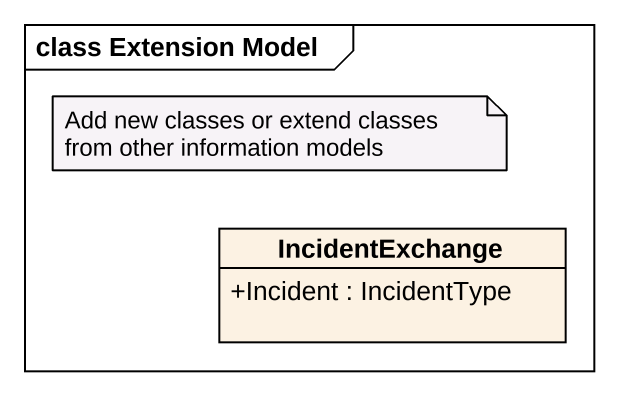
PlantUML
@startuml
mainframe class Extension Model
hide circle
hide empty members
skinparam classAttributeIconSize 0
class IncidentExchange {
  +Incident : IncidentType
}
note as N1
  Add new classes or extend classes from other information models
end note
@enduml
